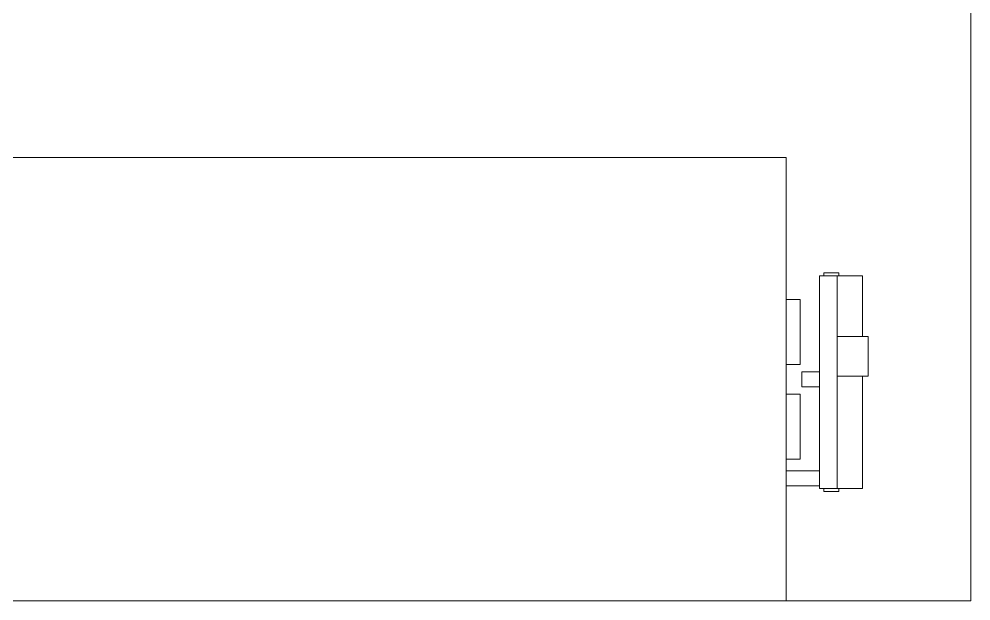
# Model space of a CAD drawing. Header units: millimetres. Extents: x 2905 to 8933, y 3109 to 7202.
# Drawn here: x 5716 to 8933, y 3109 to 5078 of the extents above; entities that cross this region are included whole.
import ezdxf

# ---------------------------------------------------------------- set-up
doc = ezdxf.new("R2010")
doc.units = ezdxf.units.MM
doc.layers.add('1', color=7, linetype='Continuous', true_color=0xffffff)

msp = doc.modelspace()

# ---------------------------------------------------------------- linework, layer by layer
at = {"layer": '1', "color": 4, "linetype": 'Continuous', "lineweight": 13}
for p, q in [((8933.1, 7201.9), (8933.1, 3108.9)), ((8933.1, 7201.9, -300), (8933.1, 3108.9, -300)), ((8933.1, 7201.9), (8933.1, 3108.9)), ((8309.1, 4608.9), (4909.1, 4608.9)), ((8436.1, 4218.9), (8436.1, 4208.9)), ((8486.1, 4208.9), (8486.1, 4218.9)), ((8421.1, 3883.9), (8421.1, 4208.9)), ((8481.1, 4208.9), (8431.1, 4208.9)), ((8566.1, 4208.9), (8481.1, 4208.9)), ((8481.1, 4208.9), (8481.1, 3488.9)), ((8566.1, 4208.9), (8566.1, 4003.9)), ((8356.1, 4128.9), (8309.1, 4128.9)), ((8586.1, 4003.9), (8481.1, 4003.9)), ((8586.1, 3868.9), (8586.1, 4003.9)), ((8309.1, 3908.9), (8356.1, 3908.9)), ((8361.1, 3883.9), (8421.1, 3883.9)), ((8361.1, 3883.9), (8361.1, 3833.9)), ((8421.1, 3883.9), (8421.1, 3833.9)), ((8586.1, 3868.9), (8481.1, 3868.9)), ((8566.1, 3868.9), (8566.1, 3488.9)), ((8361.1, 3833.9), (8421.1, 3833.9)), ((8421.1, 3488.9), (8421.1, 3833.9)), ((8356.1, 3808.9), (8309.1, 3808.9)), ((8309.1, 3588.9), (8356.1, 3588.9)), ((8421.1, 3548.9), (8309.1, 3548.9)), ((8421.1, 3498.9), (8309.1, 3498.9)), ((8481.1, 3488.9), (8431.1, 3488.9)), ((8436.1, 3488.9), (8436.1, 3478.9)), ((8566.1, 3488.9), (8481.1, 3488.9)), ((8486.1, 3478.9), (8486.1, 3488.9)), ((8933.1, 3108.9), (2905.1, 3108.9)), ((8933.1, 3108.9, -300), (2905.1, 3108.9, -300)), ((8933.1, 3108.9), (2905.1, 3108.9)), ((8933.1, 3108.9, -300), (8933.1, 3108.9))]:
    msp.add_line(p, q, dxfattribs=at)
for points, knots in [([(8309.1, 3858.9), (8309.1, 3883.7), (8309.1, 3908.5), (8309.1, 3933.2), (8309.1, 3957.8), (8309.1, 3982.4), (8309.1, 4006.8), (8309.1, 4018.9), (8309.1, 4043), (8309.1, 4067), (8309.1, 4090.7), (8309.1, 4114.1), (8309.1, 4137.3), (8309.1, 4160.2), (8309.1, 4182.7), (8309.1, 4204.9), (8309.1, 4226.7), (8309.1, 4248.2), (8309.1, 4269.1), (8309.1, 4289.7), (8309.1, 4309.7), (8309.1, 4319.6), (8309.1, 4338.9), (8309.1, 4348.4), (8309.1, 4366.9), (8309.1, 4384.9), (8309.1, 4402.2), (8309.1, 4419), (8309.1, 4435.2), (8309.1, 4450.8), (8309.1, 4465.7), (8309.1, 4479.9), (8309.1, 4493.5), (8309.1, 4506.4), (8309.1, 4518.5), (8309.1, 4530), (8309.1, 4540.7), (8309.1, 4550.6), (8309.1, 4559.9), (8309.1, 4568.3), (8309.1, 4576), (8309.1, 4582.8), (8309.1, 4588.9), (8309.1, 4594.2), (8309.1, 4598.7), (8309.1, 4600.6), (8309.1, 4603.9), (8309.1, 4606.4), (8309.1, 4608), (8309.1, 4608.8), (8309.1, 4608.9)], [0, 0, 0.033063, 0.06609, 0.099045, 0.131892, 0.164595, 0.197117, 0.2133, 0.245485, 0.277403, 0.309017, 0.340293, 0.371197, 0.401695, 0.431754, 0.461341, 0.490423, 0.51897, 0.546948, 0.574329, 0.601081, 0.614213, 0.639969, 0.652586, 0.677281, 0.701237, 0.724425, 0.746821, 0.768401, 0.789141, 0.809017, 0.828009, 0.846095, 0.863257, 0.879474, 0.894729, 0.909007, 0.92229, 0.934565, 0.945817, 0.956036, 0.965209, 0.973326, 0.98038, 0.986361, 0.988948, 0.993309, 0.996585, 0.99877, 0.999863, 1, 1]), ([(8436.1, 4218.9), (8436.5, 4218.9), (8437.8, 4218.9), (8438.7, 4218.9), (8441.2, 4218.9), (8444.3, 4218.9), (8448, 4218.9), (8452.1, 4218.9), (8454.3, 4218.9), (8458.8, 4218.9), (8461.1, 4218.9)], [0, 0, 0.017039, 0.067522, 0.104829, 0.201984, 0.326313, 0.473581, 0.638762, 0.726339, 0.907739, 1, 1]), ([(8461.1, 4218.9), (8465.7, 4218.9), (8468, 4218.9), (8472.3, 4218.9), (8476.2, 4218.9), (8479.6, 4218.9), (8482.4, 4218.9), (8484.4, 4218.9), (8485.2, 4218.9), (8486, 4218.9), (8486.1, 4218.9)], [0, 0, 0.18375, 0.273653, 0.445735, 0.60263, 0.738994, 0.850196, 0.932453, 0.961821, 0.995714, 1, 1]), ([(8421.1, 4208.9), (8421.5, 4208.9), (8422.7, 4208.9), (8423.6, 4208.9), (8425.7, 4208.9), (8427, 4208.9), (8429.7, 4208.9), (8431.1, 4208.9)], [0, 0, 0.040482, 0.158751, 0.244212, 0.45932, 0.584601, 0.857653, 1, 1]), ([(8356.1, 4018.9), (8356.1, 4028.5), (8356.1, 4038), (8356.1, 4047.4), (8356.1, 4056.6), (8356.1, 4061), (8356.1, 4069.7), (8356.1, 4078), (8356.1, 4085.9), (8356.1, 4093.2), (8356.1, 4100), (8356.1, 4106.2), (8356.1, 4111.7), (8356.1, 4116.5), (8356.1, 4118.6), (8356.1, 4122.3), (8356.1, 4125.2), (8356.1, 4126.3), (8356.1, 4128), (8356.1, 4128.8), (8356.1, 4128.9)], [0, 0, 0.087159, 0.173651, 0.258825, 0.342027, 0.382692, 0.461757, 0.537308, 0.608772, 0.6756, 0.737287, 0.793364, 0.843403, 0.88702, 0.906317, 0.939699, 0.965932, 0.976302, 0.991446, 0.999047, 1, 1]), ([(8356.1, 3909.4), (8356.1, 3910.7), (8356.1, 3911.7), (8356.1, 3914.2), (8356.1, 3917.5), (8356.1, 3921.6), (8356.1, 3926.4), (8356.1, 3929), (8356.1, 3934.9), (8356.1, 3941.4), (8356.1, 3948.4), (8356.1, 3956), (8356.1, 3964.1), (8356.1, 3972.6), (8356.1, 3981.4), (8356.1, 3990.6), (8356.1, 3999.9), (8356.1, 4004.6), (8356.1, 4014.1), (8356.1, 4018.9)], [0, 0, 0.011858, 0.020594, 0.0436, 0.073827, 0.111053, 0.154991, 0.179378, 0.232753, 0.291922, 0.356443, 0.425824, 0.499543, 0.577038, 0.657732, 0.741013, 0.826248, 0.869398, 0.956357, 1, 1]), ([(8309.1, 3108.9), (8309.1, 3109.3), (8309.1, 3109.9), (8309.1, 3111.5), (8309.1, 3113.9), (8309.1, 3117.2), (8309.1, 3121.3), (8309.1, 3126.2), (8309.1, 3131.9), (8309.1, 3138.4), (8309.1, 3145.6), (8309.1, 3153.7), (8309.1, 3162.5), (8309.1, 3172.1), (8309.1, 3182.4), (8309.1, 3193.5), (8309.1, 3205.3), (8309.1, 3217.8), (8309.1, 3231.1), (8309.1, 3245), (8309.1, 3252.2), (8309.1, 3267.1), (8309.1, 3282.6), (8309.1, 3298.8), (8309.1, 3315.6), (8309.1, 3333), (8309.1, 3351), (8309.1, 3369.5), (8309.1, 3388.5), (8309.1, 3408.1), (8309.1, 3418.1), (8309.1, 3438.4), (8309.1, 3459.2), (8309.1, 3480.4), (8309.1, 3502), (8309.1, 3524), (8309.1, 3535.1), (8309.1, 3557.7), (8309.1, 3580.5), (8309.1, 3603.7), (8309.1, 3627.2), (8309.1, 3650.9), (8309.1, 3674.8), (8309.1, 3699), (8309.1, 3723.3), (8309.1, 3747.7), (8309.1, 3772.3), (8309.1, 3797), (8309.1, 3821.7), (8309.1, 3846.5), (8309.1, 3858.9)], [0, 0, 0.000547, 0.00123, 0.003416, 0.006691, 0.011052, 0.016495, 0.023013, 0.0306, 0.039247, 0.048943, 0.059681, 0.071446, 0.084227, 0.098009, 0.112777, 0.128516, 0.145207, 0.162833, 0.181375, 0.190983, 0.21086, 0.231599, 0.253178, 0.275575, 0.298763, 0.322718, 0.347414, 0.372823, 0.398919, 0.412215, 0.439285, 0.466968, 0.495234, 0.524053, 0.553391, 0.568246, 0.598304, 0.628803, 0.659707, 0.690983, 0.722597, 0.754514, 0.7867, 0.819119, 0.851736, 0.884515, 0.91742, 0.950416, 0.983466, 1, 1]), ([(8356.1, 3698.9), (8356.1, 3708.5), (8356.1, 3718), (8356.1, 3727.4), (8356.1, 3736.6), (8356.1, 3745.4), (8356.1, 3753.9), (8356.1, 3762), (8356.1, 3769.6), (8356.1, 3776.7), (8356.1, 3783.2), (8356.1, 3789), (8356.1, 3794.2), (8356.1, 3798.6), (8356.1, 3802.3), (8356.1, 3803.8), (8356.1, 3806.3), (8356.1, 3808), (8356.1, 3808.8), (8356.1, 3808.9)], [0, 0, 0.087159, 0.173651, 0.258825, 0.342027, 0.422626, 0.500008, 0.573586, 0.642798, 0.707119, 0.766055, 0.819164, 0.866034, 0.906317, 0.939699, 0.953722, 0.976302, 0.991446, 0.999047, 1, 1]), ([(8356.1, 3589.4), (8356.1, 3590.7), (8356.1, 3591.7), (8356.1, 3594.2), (8356.1, 3597.5), (8356.1, 3601.6), (8356.1, 3606.4), (8356.1, 3609), (8356.1, 3614.9), (8356.1, 3621.4), (8356.1, 3628.4), (8356.1, 3636), (8356.1, 3644.1), (8356.1, 3652.6), (8356.1, 3661.4), (8356.1, 3670.6), (8356.1, 3679.9), (8356.1, 3684.6), (8356.1, 3694.1), (8356.1, 3698.9)], [0, 0, 0.011858, 0.020594, 0.0436, 0.073827, 0.111053, 0.154991, 0.179378, 0.232753, 0.291922, 0.356443, 0.425824, 0.499543, 0.577038, 0.657732, 0.74101, 0.826248, 0.869398, 0.956357, 1, 1]), ([(8431.1, 3488.9), (8428.3, 3488.9), (8425.7, 3488.9), (8423.6, 3488.9), (8422.7, 3488.9), (8421.5, 3488.9), (8421.1, 3488.9)], [0, 0, 0.281717, 0.54068, 0.755788, 0.841249, 0.959518, 1, 1]), ([(8486.1, 3478.9), (8485.7, 3478.9), (8484.4, 3478.9), (8482.4, 3478.9), (8479.6, 3478.9), (8476.2, 3478.9), (8472.3, 3478.9), (8468, 3478.9), (8463.4, 3478.9), (8458.8, 3478.9), (8454.3, 3478.9), (8450, 3478.9), (8446.1, 3478.9), (8442.6, 3478.9), (8439.9, 3478.9), (8437.8, 3478.9), (8437.1, 3478.9), (8436.2, 3478.9), (8436.1, 3478.9)], [0, 0, 0.00852, 0.033774, 0.074903, 0.130505, 0.198688, 0.277136, 0.363178, 0.453864, 0.546136, 0.636835, 0.722877, 0.801326, 0.869508, 0.92511, 0.966239, 0.98091, 0.99787, 1, 1])]:
    msp.add_open_spline(points, degree=1, knots=knots, dxfattribs=at)
for points in [[(8356.1, 3908.9), (8356.1, 3909.4)], [(8356.1, 3588.9), (8356.1, 3589.4)]]:
    msp.add_open_spline(points, degree=1, dxfattribs=at)

doc.saveas('drawing.dxf')
